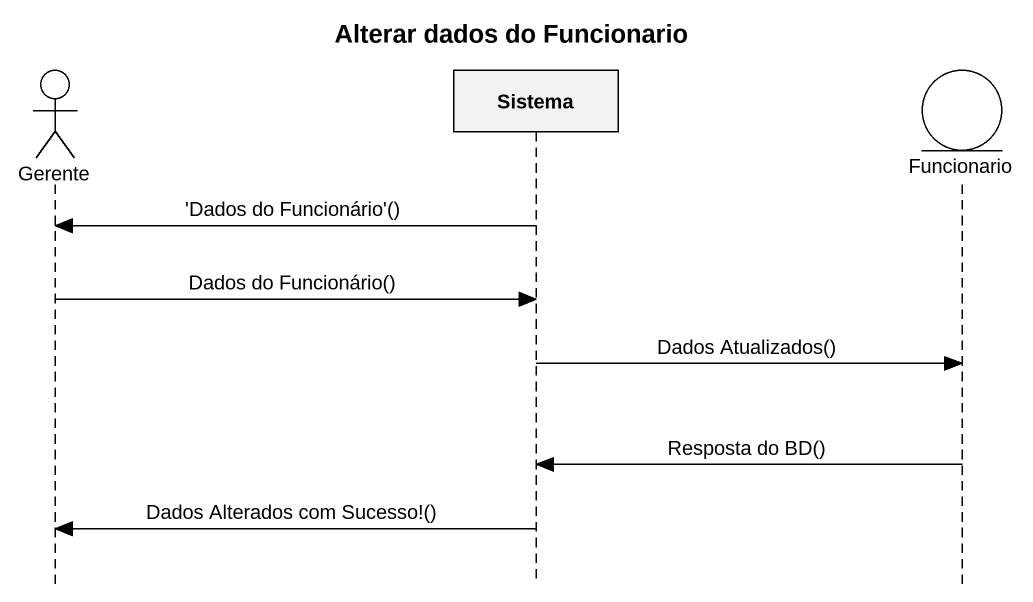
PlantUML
@startuml
title Alterar dados do Funcionario
hide footbox
actor Gerente
participant Sistema
entity Funcionario

Sistema -> Gerente : 'Dados do Funcionário'()
Gerente -> Sistema : Dados do Funcionário()
Sistema -> Funcionario : Dados Atualizados()
Funcionario -> Sistema : Resposta do BD()
Sistema -> Gerente : Dados Alterados com Sucesso!()
@enduml
